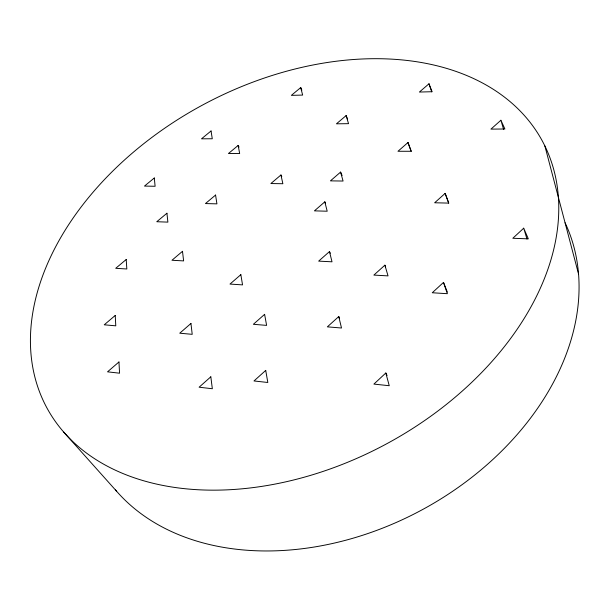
<?xml version="1.0" encoding="UTF-8"?>
<svg xmlns="http://www.w3.org/2000/svg" width="609" height="609" viewBox="0 0 609 609"><rect width="100%" height="100%" fill="white"/><g stroke="black" fill="none" stroke-linecap="round" stroke-linejoin="round"><path stroke-width="0.91" d="M385.817 373.005L373.896 384.096L389.25 385.718L385.817 373.005L387.073 375.532M523.71 228.185L512.816 238.271L528.308 238.85L523.71 228.185L526.991 239.048M443.497 282.416L432.268 292.754L447.356 293.698L443.497 282.416L447.318 292.061M338.741 316.581L327.36 326.858L341.512 328.007L338.741 316.581L339.609 318.271M384.888 265.181L373.873 275.093L388.04 275.885L384.888 265.181L385.649 266.902M445.149 193.38L434.651 202.774L448.764 203.102L445.149 193.38L448.681 203.102M500.91 120.255L490.93 129.123L504.899 128.994L500.91 120.255L503.59 129.374M329.469 251.586L318.659 261.132L332.012 261.809L329.469 251.586L330.306 253.275M407.984 142.544L397.966 151.276L411.075 151.276L407.984 142.544L411.341 151.405M324.803 201.853L314.427 210.859L327.2 211.216L324.803 201.853L325.609 203.551M340.583 172.096L330.436 180.865L343.073 181.04L340.583 172.096L342.121 175.537M428.964 83.821L419.403 92.05L432.108 91.715L428.964 83.821L431.743 91.883M280.939 174.989L270.883 183.545L282.873 183.728L280.939 174.989L281.792 176.679M346.125 115.596L336.45 123.817L348.546 123.665L346.125 115.596L347.602 119.09M238.165 145.437L228.444 153.529L239.657 153.544L238.165 145.437L239.04 147.104M300.701 87.597L291.353 95.369L302.65 95.073L300.701 87.597L301.866 90.201M63.755 432.131L116.662 491.318M544.872 145.954A281.373 192.771 -28.2 0 1 242.709 488.753A281.373 192.771 -28.2 0 1 96.222 188.569A281.373 192.771 -28.2 0 1 544.872 145.954L578.55 274.042M565.076 222.765A262.966 192.619 -28.2 0 1 434.773 502.623A262.966 192.619 -28.2 0 1 115.398 489.849M265.722 370.401L253.991 380.96L267.815 382.482L265.722 370.401M210.813 376.811L199.105 387.21L212.343 388.74L210.813 376.811M264.611 314.343L253.367 324.293L266.605 325.389L264.611 314.343M240.844 274.651L229.989 284.076L242.542 284.883L240.844 274.651M190.944 323.463L179.746 333.207L192.216 334.333L190.944 323.463M118.953 361.982L107.542 371.833L119.57 373.195L118.953 361.982M115.23 315.462L104.246 324.803L115.786 325.83L115.23 315.462M182.494 251.319L171.959 260.264L183.621 260.903L182.494 251.319M126.208 259.51L115.71 268.31L126.832 268.98L126.208 259.51M215.571 195.063L205.461 203.566L216.926 203.863L215.571 195.063M166.935 213.241L156.764 221.729L167.886 222.125L166.935 213.241M211.041 130.973L201.51 138.822L212.282 138.761L211.041 130.973M154.298 177.995L144.478 186.08L155.112 186.27L154.298 177.995"/></g></svg>
